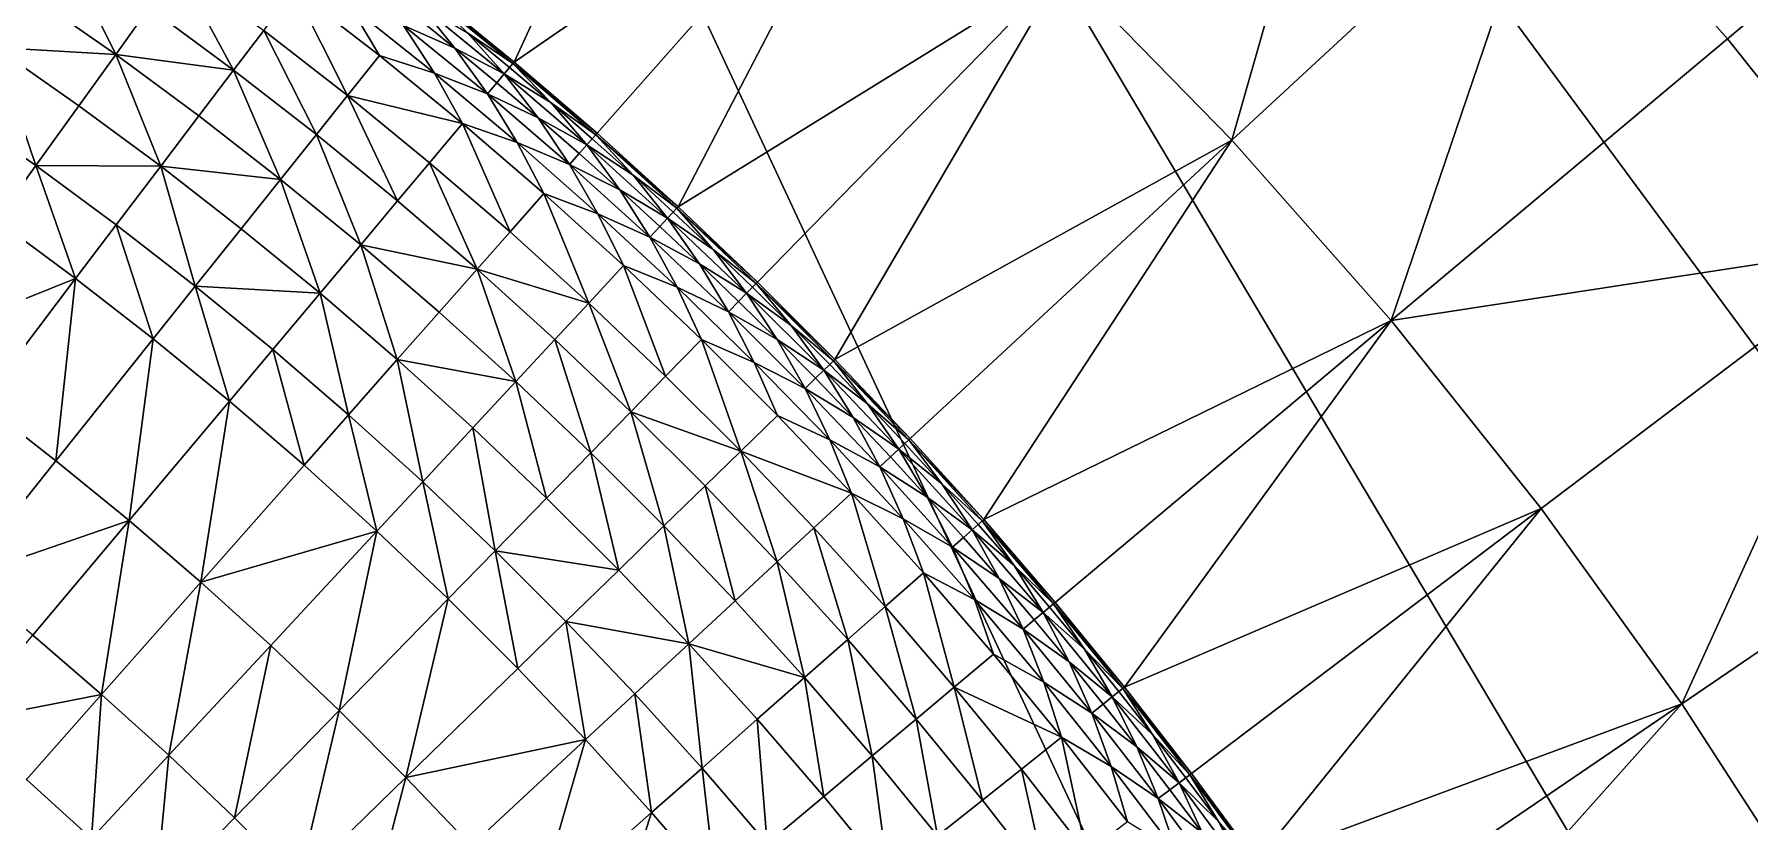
# Model space of a CAD drawing. Header units: millimetres. Extents: x -3750 to 5350, y -3750 to 3750.
# Drawn here: x 1334 to 2311, y 1482 to 1931 of the extents above; entities that cross this region are included whole.
import ezdxf

# ---------------------------------------------------------------- set-up
doc = ezdxf.new("R2010")
doc.units = ezdxf.units.MM
doc.header["$MEASUREMENT"] = 0
doc.layers.add('MESH_3D', color=2, linetype='CONTINUOUS')

msp = doc.modelspace()

# ---------------------------------------------------------------- linework, layer by layer
at = {"layer": 'MESH_3D'}
for points in [[(925.34, 3634.04, 32500), (-2410.45, 2872.67, 32500), (3378.63, -1627.06, 32500)], [(925.34, 3634.04, 32500), (3634.04, -925.34, 32500), (3745.34, -186.92, 32500)], [(925.34, 3634.04, 32500), (3378.63, -1627.06, 32500), (3634.04, -925.34, 32500)], [(2618.39, 2684.5, 32500), (925.34, 3634.04, 32500), (3745.34, -186.92, 32500)], [(3378.63, -1627.06, 32500), (-2410.45, 2872.67, 32500), (-1955.38, -3199.84, 32500)], [(1714.6, 2150.04, 24200), (1606.97, 1915.11, 24000), (1558.72, 1954.58, 24000)], [(1714.6, 2150.04, 24200), (1819.64, 2061.9, 24200), (1606.97, 1915.11, 24000)], [(2094.71, 2147.6, 24400), (2015.89, 1870.48, 24200), (1920.15, 1968.63, 24200)], [(2094.71, 2147.6, 24400), (2199.16, 2040.52, 24400), (2015.89, 1870.48, 24200)], [(2489.64, 2089.06, 24600), (2298.13, 1928.36, 24400), (2199.16, 2040.52, 24400)], [(2489.64, 2089.06, 24600), (2391.4, 1811.41, 24400), (2298.13, 1928.36, 24400)], [(1819.64, 2061.9, 24200), (1654.21, 1874.45, 24000), (1606.97, 1915.11, 24000)], [(1819.64, 2061.9, 24200), (1700.43, 1832.63, 24000), (1654.21, 1874.45, 24000)], [(1819.64, 2061.9, 24200), (1920.15, 1968.63, 24200), (1700.43, 1832.63, 24000)], [(2199.16, 2040.52, 24400), (2106.62, 1767.67, 24200), (2015.89, 1870.48, 24200)], [(2199.16, 2040.52, 24400), (2298.13, 1928.36, 24400), (2106.62, 1767.67, 24200)], [(1350.07, 1980.19, -355.73), (1379.93, 1919.36, -406.77), (1331.65, 1953.17, -406.77)], [(1350.07, 1980.19, -355.73), (1399.02, 1945.91, -355.73), (1379.93, 1919.36, -406.77)], [(1415.6, 1968.97, -303.82), (1447.1, 1910.43, -355.73), (1399.02, 1945.91, -355.73)], [(1415.6, 1968.97, -303.82), (1464.24, 1933.07, -303.82), (1447.1, 1910.43, -355.73)], [(1920.15, 1968.63, 24200), (1745.59, 1789.67, 24000), (1700.43, 1832.63, 24000)], [(1920.15, 1968.63, 24200), (1789.67, 1745.59, 24000), (1745.59, 1789.67, 24000)], [(1920.15, 1968.63, 24200), (2015.89, 1870.48, 24200), (1789.67, 1745.59, 24000)], [(1481.87, 1956.34, -238.11), (1511.98, 1895.97, -303.82), (1464.24, 1933.07, -303.82)], [(1481.87, 1956.34, -238.11), (1530.18, 1918.79, -238.11), (1511.98, 1895.97, -303.82)], [(1513.41, 1947.07, -205.25), (1530.18, 1918.79, -238.11), (1481.87, 1956.34, -238.11)], [(1557.99, 1953.66, -38.42), (1558.72, 1954.58), (1606.21, 1914.21, -38.42)], [(1606.21, 1914.21, -38.42), (1558.72, 1954.58), (1606.97, 1915.11)], [(1558.72, 1954.58, 24000), (1606.97, 1915.11), (1558.72, 1954.58)], [(1558.72, 1954.58, 24000), (1606.97, 1915.11, 24000), (1606.97, 1915.11)], [(1331.65, 1953.17, -406.77), (1379.93, 1919.36, -406.77), (1311.37, 1923.43, -455.71)], [(1399.02, 1945.91, -355.73), (1447.1, 1910.43, -355.73), (1379.93, 1919.36, -406.77)], [(1513.41, 1947.07, -205.25), (1561.48, 1908.73, -205.25), (1530.18, 1918.79, -238.11)], [(1513.41, 1947.07, -205.25), (1543.92, 1936.02, -171.85), (1561.48, 1908.73, -205.25)], [(1549.09, 1942.5, -138.74), (1553.19, 1947.64, -105.25), (1573.19, 1923.04, -138.74)], [(1573.19, 1923.04, -138.74), (1553.19, 1947.64, -105.25), (1601.26, 1908.31, -105.25)], [(1580.35, 1931.79, -71.93), (1601.26, 1908.31, -105.25), (1553.19, 1947.64, -105.25)], [(1580.35, 1931.79, -71.93), (1557.99, 1953.66, -38.42), (1606.21, 1914.21, -38.42)], [(1549.09, 1942.5, -138.74), (1573.19, 1923.04, -138.74), (1543.92, 1936.02, -171.85)], [(1561.48, 1908.73, -205.25), (1543.92, 1936.02, -171.85), (1591.71, 1896.93, -171.85)], [(1573.19, 1923.04, -138.74), (1591.71, 1896.93, -171.85), (1543.92, 1936.02, -171.85)], [(1464.24, 1933.07, -303.82), (1494.27, 1873.76, -355.73), (1447.1, 1910.43, -355.73)], [(1464.24, 1933.07, -303.82), (1511.98, 1895.97, -303.82), (1494.27, 1873.76, -355.73)], [(1580.35, 1931.79, -71.93), (1606.21, 1914.21, -38.42), (1604.31, 1911.94, -71.93)], [(1580.35, 1931.79, -71.93), (1604.31, 1911.94, -71.93), (1601.26, 1908.31, -105.25)], [(2298.13, 1928.36, 24400), (2391.4, 1811.41, 24400), (2106.62, 1767.67, 24200)], [(1311.37, 1923.43, -455.71), (1334.4, 1856.04, -506.08), (1287.72, 1888.73, -506.08)], [(1311.37, 1923.43, -455.71), (1358.92, 1890.14, -455.71), (1334.4, 1856.04, -506.08)], [(1379.93, 1919.36, -406.77), (1358.92, 1890.14, -455.71), (1311.37, 1923.43, -455.71)], [(1379.93, 1919.36, -406.77), (1405.62, 1855.68, -455.71), (1358.92, 1890.14, -455.71)], [(1379.93, 1919.36, -406.77), (1427.35, 1884.36, -406.77), (1405.62, 1855.68, -455.71)], [(1447.1, 1910.43, -355.73), (1427.35, 1884.36, -406.77), (1379.93, 1919.36, -406.77)], [(1530.18, 1918.79, -238.11), (1577.55, 1880.05, -238.11), (1511.98, 1895.97, -303.82)], [(1561.48, 1908.73, -205.25), (1577.55, 1880.05, -238.11), (1530.18, 1918.79, -238.11)], [(1573.19, 1923.04, -138.74), (1601.26, 1908.31, -105.25), (1597.04, 1903.28, -138.74)], [(1573.19, 1923.04, -138.74), (1597.04, 1903.28, -138.74), (1591.71, 1896.93, -171.85)], [(1447.1, 1910.43, -355.73), (1473.88, 1848.19, -406.77), (1427.35, 1884.36, -406.77)], [(1447.1, 1910.43, -355.73), (1494.27, 1873.76, -355.73), (1473.88, 1848.19, -406.77)], [(1561.48, 1908.73, -205.25), (1591.71, 1896.93, -171.85), (1608.58, 1869.21, -205.25)], [(1561.48, 1908.73, -205.25), (1608.58, 1869.21, -205.25), (1577.55, 1880.05, -238.11)], [(1597.04, 1903.28, -138.74), (1601.26, 1908.31, -105.25), (1620.64, 1883.22, -138.74)], [(1604.31, 1911.94, -71.93), (1628.02, 1891.79, -71.93), (1601.26, 1908.31, -105.25)], [(1620.64, 1883.22, -138.74), (1601.26, 1908.31, -105.25), (1648.34, 1867.8, -105.25)], [(1628.02, 1891.79, -71.93), (1648.34, 1867.8, -105.25), (1601.26, 1908.31, -105.25)], [(1604.31, 1911.94, -71.93), (1606.21, 1914.21, -38.42), (1628.02, 1891.79, -71.93)], [(1606.21, 1914.21, -38.42), (1606.97, 1915.11), (1654.21, 1874.45)], [(1606.21, 1914.21, -38.42), (1654.21, 1874.45), (1653.43, 1873.57, -38.42)], [(1628.02, 1891.79, -71.93), (1606.21, 1914.21, -38.42), (1653.43, 1873.57, -38.42)], [(1654.21, 1874.45, 24000), (1654.21, 1874.45), (1606.97, 1915.11)], [(1606.97, 1915.11, 24000), (1654.21, 1874.45, 24000), (1606.97, 1915.11)], [(1511.98, 1895.97, -303.82), (1540.52, 1835.92, -355.73), (1494.27, 1873.76, -355.73)], [(1511.98, 1895.97, -303.82), (1558.78, 1857.68, -303.82), (1540.52, 1835.92, -355.73)], [(1577.55, 1880.05, -238.11), (1558.78, 1857.68, -303.82), (1511.98, 1895.97, -303.82)], [(1597.04, 1903.28, -138.74), (1620.64, 1883.22, -138.74), (1591.71, 1896.93, -171.85)], [(1608.58, 1869.21, -205.25), (1591.71, 1896.93, -171.85), (1638.51, 1856.65, -171.85)], [(1620.64, 1883.22, -138.74), (1638.51, 1856.65, -171.85), (1591.71, 1896.93, -171.85)], [(1287.72, 1888.73, -506.08), (1334.4, 1856.04, -506.08), (1312.04, 1824.93, -547.31)], [(1358.92, 1890.14, -455.71), (1405.62, 1855.68, -455.71), (1334.4, 1856.04, -506.08)], [(1628.02, 1891.79, -71.93), (1651.47, 1871.35, -71.93), (1648.34, 1867.8, -105.25)], [(1628.02, 1891.79, -71.93), (1653.43, 1873.57, -38.42), (1651.47, 1871.35, -71.93)], [(1427.35, 1884.36, -406.77), (1473.88, 1848.19, -406.77), (1405.62, 1855.68, -455.71)], [(1577.55, 1880.05, -238.11), (1604.61, 1818.24, -303.82), (1558.78, 1857.68, -303.82)], [(1577.55, 1880.05, -238.11), (1623.93, 1840.13, -238.11), (1604.61, 1818.24, -303.82)], [(1608.58, 1869.21, -205.25), (1623.93, 1840.13, -238.11), (1577.55, 1880.05, -238.11)], [(1620.64, 1883.22, -138.74), (1648.34, 1867.8, -105.25), (1643.99, 1862.87, -138.74)], [(1620.64, 1883.22, -138.74), (1643.99, 1862.87, -138.74), (1638.51, 1856.65, -171.85)], [(1494.27, 1873.76, -355.73), (1519.5, 1810.87, -406.77), (1473.88, 1848.19, -406.77)], [(1494.27, 1873.76, -355.73), (1540.52, 1835.92, -355.73), (1519.5, 1810.87, -406.77)], [(1608.58, 1869.21, -205.25), (1654.68, 1828.52, -205.25), (1623.93, 1840.13, -238.11)], [(1608.58, 1869.21, -205.25), (1638.51, 1856.65, -171.85), (1654.68, 1828.52, -205.25)], [(1643.99, 1862.87, -138.74), (1648.34, 1867.8, -105.25), (1667.09, 1842.23, -138.74)], [(1651.47, 1871.35, -71.93), (1674.67, 1850.61, -71.93), (1648.34, 1867.8, -105.25)], [(1667.09, 1842.23, -138.74), (1648.34, 1867.8, -105.25), (1694.39, 1826.12, -105.25)], [(1674.67, 1850.61, -71.93), (1694.39, 1826.12, -105.25), (1648.34, 1867.8, -105.25)], [(1651.47, 1871.35, -71.93), (1653.43, 1873.57, -38.42), (1674.67, 1850.61, -71.93)], [(1653.43, 1873.57, -38.42), (1654.21, 1874.45), (1700.43, 1832.63)], [(1653.43, 1873.57, -38.42), (1700.43, 1832.63), (1699.63, 1831.76, -38.42)], [(1674.67, 1850.61, -71.93), (1653.43, 1873.57, -38.42), (1699.63, 1831.76, -38.42)], [(1654.21, 1874.45, 24000), (1700.43, 1832.63), (1654.21, 1874.45)], [(1654.21, 1874.45, 24000), (1700.43, 1832.63, 24000), (1700.43, 1832.63)], [(2015.89, 1870.48, 24200), (1832.63, 1700.43, 24000), (1789.67, 1745.59, 24000)], [(2015.89, 1870.48, 24200), (1874.45, 1654.21, 24000), (1832.63, 1700.43, 24000)], [(2015.89, 1870.48, 24200), (2106.62, 1767.67, 24200), (1874.45, 1654.21, 24000)], [(1558.78, 1857.68, -303.82), (1585.82, 1796.95, -355.73), (1540.52, 1835.92, -355.73)], [(1558.78, 1857.68, -303.82), (1604.61, 1818.24, -303.82), (1585.82, 1796.95, -355.73)], [(1643.99, 1862.87, -138.74), (1667.09, 1842.23, -138.74), (1638.51, 1856.65, -171.85)], [(1334.4, 1856.04, -506.08), (1357.13, 1791.65, -547.31), (1312.04, 1824.93, -547.31)], [(1334.4, 1856.04, -506.08), (1380.26, 1822.2, -506.08), (1357.13, 1791.65, -547.31)], [(1405.62, 1855.68, -455.71), (1380.26, 1822.2, -506.08), (1334.4, 1856.04, -506.08)], [(1405.62, 1855.68, -455.71), (1425.26, 1787.22, -506.08), (1380.26, 1822.2, -506.08)], [(1405.62, 1855.68, -455.71), (1451.45, 1820.06, -455.71), (1425.26, 1787.22, -506.08)], [(1473.88, 1848.19, -406.77), (1451.45, 1820.06, -455.71), (1405.62, 1855.68, -455.71)], [(1473.88, 1848.19, -406.77), (1496.37, 1783.31, -455.71), (1451.45, 1820.06, -455.71)], [(1473.88, 1848.19, -406.77), (1519.5, 1810.87, -406.77), (1496.37, 1783.31, -455.71)], [(1654.68, 1828.52, -205.25), (1638.51, 1856.65, -171.85), (1684.28, 1815.23, -171.85)], [(1667.09, 1842.23, -138.74), (1684.28, 1815.23, -171.85), (1638.51, 1856.65, -171.85)], [(1674.67, 1850.61, -71.93), (1699.63, 1831.76, -38.42), (1697.61, 1829.59, -71.93)], [(1674.67, 1850.61, -71.93), (1697.61, 1829.59, -71.93), (1694.39, 1826.12, -105.25)], [(1623.93, 1840.13, -238.11), (1649.44, 1777.67, -303.82), (1604.61, 1818.24, -303.82)], [(1623.93, 1840.13, -238.11), (1669.3, 1799.07, -238.11), (1649.44, 1777.67, -303.82)], [(1654.68, 1828.52, -205.25), (1669.3, 1799.07, -238.11), (1623.93, 1840.13, -238.11)], [(1667.09, 1842.23, -138.74), (1694.39, 1826.12, -105.25), (1689.92, 1821.31, -138.74)], [(1667.09, 1842.23, -138.74), (1689.92, 1821.31, -138.74), (1684.28, 1815.23, -171.85)], [(1540.52, 1835.92, -355.73), (1585.82, 1796.95, -355.73), (1519.5, 1810.87, -406.77)], [(1654.68, 1828.52, -205.25), (1699.76, 1786.7, -205.25), (1669.3, 1799.07, -238.11)], [(1654.68, 1828.52, -205.25), (1684.28, 1815.23, -171.85), (1699.76, 1786.7, -205.25)], [(1697.61, 1829.59, -71.93), (1720.29, 1808.29, -71.93), (1694.39, 1826.12, -105.25)], [(1697.61, 1829.59, -71.93), (1699.63, 1831.76, -38.42), (1720.29, 1808.29, -71.93)], [(1699.63, 1831.76, -38.42), (1700.43, 1832.63), (1745.59, 1789.67)], [(1699.63, 1831.76, -38.42), (1745.59, 1789.67), (1744.77, 1788.82, -38.42)], [(1720.29, 1808.29, -71.93), (1699.63, 1831.76, -38.42), (1744.77, 1788.82, -38.42)], [(1745.59, 1789.67, 24000), (1745.59, 1789.67), (1700.43, 1832.63)], [(1700.43, 1832.63, 24000), (1745.59, 1789.67, 24000), (1700.43, 1832.63)], [(1312.04, 1824.93, -547.31), (1357.13, 1791.65, -547.31), (1260.11, 1752.71, -630.5)], [(1380.26, 1822.2, -506.08), (1401.37, 1757.26, -547.31), (1357.13, 1791.65, -547.31)], [(1380.26, 1822.2, -506.08), (1425.26, 1787.22, -506.08), (1401.37, 1757.26, -547.31)], [(1451.45, 1820.06, -455.71), (1496.37, 1783.31, -455.71), (1425.26, 1787.22, -506.08)], [(1604.61, 1818.24, -303.82), (1649.44, 1777.67, -303.82), (1585.82, 1796.95, -355.73)], [(1689.92, 1821.31, -138.74), (1712.5, 1800.1, -138.74), (1684.28, 1815.23, -171.85)], [(1689.92, 1821.31, -138.74), (1694.39, 1826.12, -105.25), (1712.5, 1800.1, -138.74)], [(1712.5, 1800.1, -138.74), (1694.39, 1826.12, -105.25), (1739.39, 1783.31, -105.25)], [(1720.29, 1808.29, -71.93), (1739.39, 1783.31, -105.25), (1694.39, 1826.12, -105.25)], [(1519.5, 1810.87, -406.77), (1540.36, 1745.45, -455.71), (1496.37, 1783.31, -455.71)], [(1519.5, 1810.87, -406.77), (1564.18, 1772.43, -406.77), (1540.36, 1745.45, -455.71)], [(1585.82, 1796.95, -355.73), (1564.18, 1772.43, -406.77), (1519.5, 1810.87, -406.77)], [(1699.76, 1786.7, -205.25), (1684.28, 1815.23, -171.85), (1729.02, 1772.67, -171.85)], [(1712.5, 1800.1, -138.74), (1729.02, 1772.67, -171.85), (1684.28, 1815.23, -171.85)], [(1720.29, 1808.29, -71.93), (1742.7, 1786.7, -71.93), (1739.39, 1783.31, -105.25)], [(1720.29, 1808.29, -71.93), (1744.77, 1788.82, -38.42), (1742.7, 1786.7, -71.93)], [(2391.4, 1811.41, 24400), (2192.11, 1660.46, 24200), (2106.62, 1767.67, 24200)], [(2391.4, 1811.41, 24400), (2272.16, 1549.13, 24200), (2192.11, 1660.46, 24200)], [(2391.4, 1811.41, 24400), (2478.72, 1689.96, 24400), (2272.16, 1549.13, 24200)], [(1669.3, 1799.07, -238.11), (1693.25, 1736, -303.82), (1649.44, 1777.67, -303.82)], [(1669.3, 1799.07, -238.11), (1713.63, 1756.9, -238.11), (1693.25, 1736, -303.82)], [(1699.76, 1786.7, -205.25), (1713.63, 1756.9, -238.11), (1669.3, 1799.07, -238.11)], [(1712.5, 1800.1, -138.74), (1734.81, 1778.61, -138.74), (1729.02, 1772.67, -171.85)], [(1712.5, 1800.1, -138.74), (1739.39, 1783.31, -105.25), (1734.81, 1778.61, -138.74)], [(1357.13, 1791.65, -547.31), (1303.42, 1720.75, -630.5), (1260.11, 1752.71, -630.5)], [(1357.13, 1791.65, -547.31), (1345.91, 1687.72, -630.5), (1303.42, 1720.75, -630.5)], [(1357.13, 1791.65, -547.31), (1401.37, 1757.26, -547.31), (1345.91, 1687.72, -630.5)], [(1585.82, 1796.95, -355.73), (1607.88, 1732.88, -406.77), (1564.18, 1772.43, -406.77)], [(1585.82, 1796.95, -355.73), (1630.12, 1756.85, -355.73), (1607.88, 1732.88, -406.77)], [(1649.44, 1777.67, -303.82), (1630.12, 1756.85, -355.73), (1585.82, 1796.95, -355.73)], [(1742.7, 1786.7, -71.93), (1744.77, 1788.82, -38.42), (1764.84, 1764.84, -71.93)], [(1744.77, 1788.82, -38.42), (1745.59, 1789.67), (1789.67, 1745.59)], [(1744.77, 1788.82, -38.42), (1789.67, 1745.59), (1788.82, 1744.77, -38.42)], [(1764.84, 1764.84, -71.93), (1744.77, 1788.82, -38.42), (1788.82, 1744.77, -38.42)], [(1745.59, 1789.67, 24000), (1789.67, 1745.59), (1745.59, 1789.67)], [(1745.59, 1789.67, 24000), (1789.67, 1745.59, 24000), (1789.67, 1745.59)], [(1425.26, 1787.22, -506.08), (1444.74, 1721.78, -547.31), (1401.37, 1757.26, -547.31)], [(1425.26, 1787.22, -506.08), (1469.38, 1751.13, -506.08), (1444.74, 1721.78, -547.31)], [(1496.37, 1783.31, -455.71), (1469.38, 1751.13, -506.08), (1425.26, 1787.22, -506.08)], [(1496.37, 1783.31, -455.71), (1512.58, 1713.96, -506.08), (1469.38, 1751.13, -506.08)], [(1496.37, 1783.31, -455.71), (1540.36, 1745.45, -455.71), (1512.58, 1713.96, -506.08)], [(1699.76, 1786.7, -205.25), (1743.77, 1743.77, -205.25), (1713.63, 1756.9, -238.11)], [(1699.76, 1786.7, -205.25), (1729.02, 1772.67, -171.85), (1743.77, 1743.77, -205.25)], [(1734.81, 1778.61, -138.74), (1756.84, 1756.84, -138.74), (1729.02, 1772.67, -171.85)], [(1734.81, 1778.61, -138.74), (1739.39, 1783.31, -105.25), (1756.84, 1756.84, -138.74)], [(1742.7, 1786.7, -71.93), (1764.84, 1764.84, -71.93), (1739.39, 1783.31, -105.25)], [(1756.84, 1756.84, -138.74), (1739.39, 1783.31, -105.25), (1783.31, 1739.39, -105.25)], [(1764.84, 1764.84, -71.93), (1783.31, 1739.39, -105.25), (1739.39, 1783.31, -105.25)], [(1564.18, 1772.43, -406.77), (1607.88, 1732.88, -406.77), (1540.36, 1745.45, -455.71)], [(1649.44, 1777.67, -303.82), (1673.41, 1715.67, -355.73), (1630.12, 1756.85, -355.73)], [(1649.44, 1777.67, -303.82), (1693.25, 1736, -303.82), (1673.41, 1715.67, -355.73)], [(1743.77, 1743.77, -205.25), (1729.02, 1772.67, -171.85), (1772.67, 1729.02, -171.85)], [(1756.84, 1756.84, -138.74), (1772.67, 1729.02, -171.85), (1729.02, 1772.67, -171.85)], [(1764.84, 1764.84, -71.93), (1788.82, 1744.77, -38.42), (1786.7, 1742.7, -71.93)], [(1764.84, 1764.84, -71.93), (1786.7, 1742.7, -71.93), (1783.31, 1739.39, -105.25)], [(2106.62, 1767.67, 24200), (1915.11, 1606.97, 24000), (1874.45, 1654.21, 24000)], [(2106.62, 1767.67, 24200), (1954.58, 1558.72, 24000), (1915.11, 1606.97, 24000)], [(2106.62, 1767.67, 24200), (2192.11, 1660.46, 24200), (1954.58, 1558.72, 24000)], [(1401.37, 1757.26, -547.31), (1387.57, 1653.64, -630.5), (1345.91, 1687.72, -630.5)], [(1401.37, 1757.26, -547.31), (1444.74, 1721.78, -547.31), (1387.57, 1653.64, -630.5)], [(1469.38, 1751.13, -506.08), (1487.22, 1685.23, -547.31), (1444.74, 1721.78, -547.31)], [(1469.38, 1751.13, -506.08), (1512.58, 1713.96, -506.08), (1487.22, 1685.23, -547.31)], [(1630.12, 1756.85, -355.73), (1650.58, 1692.26, -406.77), (1607.88, 1732.88, -406.77)], [(1630.12, 1756.85, -355.73), (1673.41, 1715.67, -355.73), (1650.58, 1692.26, -406.77)], [(1713.63, 1756.9, -238.11), (1736, 1693.25, -303.82), (1693.25, 1736, -303.82)], [(1713.63, 1756.9, -238.11), (1756.9, 1713.63, -238.11), (1736, 1693.25, -303.82)], [(1743.77, 1743.77, -205.25), (1756.9, 1713.63, -238.11), (1713.63, 1756.9, -238.11)], [(1756.84, 1756.84, -138.74), (1783.31, 1739.39, -105.25), (1778.61, 1734.81, -138.74)], [(1756.84, 1756.84, -138.74), (1778.61, 1734.81, -138.74), (1772.67, 1729.02, -171.85)], [(1540.36, 1745.45, -455.71), (1554.84, 1675.71, -506.08), (1512.58, 1713.96, -506.08)], [(1540.36, 1745.45, -455.71), (1583.4, 1706.5, -455.71), (1554.84, 1675.71, -506.08)], [(1607.88, 1732.88, -406.77), (1583.4, 1706.5, -455.71), (1540.36, 1745.45, -455.71)], [(1743.77, 1743.77, -205.25), (1772.67, 1729.02, -171.85), (1786.7, 1699.76, -205.25)], [(1743.77, 1743.77, -205.25), (1786.7, 1699.76, -205.25), (1756.9, 1713.63, -238.11)], [(1786.7, 1742.7, -71.93), (1808.29, 1720.29, -71.93), (1783.31, 1739.39, -105.25)], [(1786.7, 1742.7, -71.93), (1788.82, 1744.77, -38.42), (1808.29, 1720.29, -71.93)], [(1788.82, 1744.77, -38.42), (1789.67, 1745.59), (1832.63, 1700.43)], [(1788.82, 1744.77, -38.42), (1832.63, 1700.43), (1831.76, 1699.63, -38.42)], [(1808.29, 1720.29, -71.93), (1788.82, 1744.77, -38.42), (1831.76, 1699.63, -38.42)], [(1832.63, 1700.43, 24000), (1832.63, 1700.43), (1789.67, 1745.59)], [(1789.67, 1745.59, 24000), (1832.63, 1700.43, 24000), (1789.67, 1745.59)], [(1607.88, 1732.88, -406.77), (1625.45, 1666.49, -455.71), (1583.4, 1706.5, -455.71)], [(1607.88, 1732.88, -406.77), (1650.58, 1692.26, -406.77), (1625.45, 1666.49, -455.71)], [(1693.25, 1736, -303.82), (1736, 1693.25, -303.82), (1673.41, 1715.67, -355.73)], [(1778.61, 1734.81, -138.74), (1800.1, 1712.5, -138.74), (1772.67, 1729.02, -171.85)], [(1778.61, 1734.81, -138.74), (1783.31, 1739.39, -105.25), (1800.1, 1712.5, -138.74)], [(1800.1, 1712.5, -138.74), (1783.31, 1739.39, -105.25), (1826.12, 1694.39, -105.25)], [(1808.29, 1720.29, -71.93), (1826.12, 1694.39, -105.25), (1783.31, 1739.39, -105.25)], [(1303.42, 1720.75, -630.5), (1345.91, 1687.72, -630.5), (1292.73, 1621.03, -698.41)], [(1444.74, 1721.78, -547.31), (1428.36, 1618.53, -630.5), (1387.57, 1653.64, -630.5)], [(1444.74, 1721.78, -547.31), (1487.22, 1685.23, -547.31), (1428.36, 1618.53, -630.5)], [(1786.7, 1699.76, -205.25), (1772.67, 1729.02, -171.85), (1815.23, 1684.28, -171.85)], [(1800.1, 1712.5, -138.74), (1815.23, 1684.28, -171.85), (1772.67, 1729.02, -171.85)], [(1808.29, 1720.29, -71.93), (1831.76, 1699.63, -38.42), (1829.59, 1697.61, -71.93)], [(1808.29, 1720.29, -71.93), (1829.59, 1697.61, -71.93), (1826.12, 1694.39, -105.25)], [(1512.58, 1713.96, -506.08), (1528.77, 1647.63, -547.31), (1487.22, 1685.23, -547.31)], [(1512.58, 1713.96, -506.08), (1554.84, 1675.71, -506.08), (1528.77, 1647.63, -547.31)], [(1673.41, 1715.67, -355.73), (1692.26, 1650.58, -406.77), (1650.58, 1692.26, -406.77)], [(1673.41, 1715.67, -355.73), (1715.67, 1673.41, -355.73), (1692.26, 1650.58, -406.77)], [(1736, 1693.25, -303.82), (1715.67, 1673.41, -355.73), (1673.41, 1715.67, -355.73)], [(1756.9, 1713.63, -238.11), (1799.07, 1669.3, -238.11), (1736, 1693.25, -303.82)], [(1786.7, 1699.76, -205.25), (1799.07, 1669.3, -238.11), (1756.9, 1713.63, -238.11)], [(1800.1, 1712.5, -138.74), (1826.12, 1694.39, -105.25), (1821.31, 1689.92, -138.74)], [(1800.1, 1712.5, -138.74), (1821.31, 1689.92, -138.74), (1815.23, 1684.28, -171.85)], [(1583.4, 1706.5, -455.71), (1596.13, 1636.43, -506.08), (1554.84, 1675.71, -506.08)], [(1583.4, 1706.5, -455.71), (1625.45, 1666.49, -455.71), (1596.13, 1636.43, -506.08)], [(1831.76, 1699.63, -38.42), (1832.63, 1700.43), (1874.45, 1654.21)], [(1832.63, 1700.43, 24000), (1874.45, 1654.21), (1832.63, 1700.43)], [(1832.63, 1700.43, 24000), (1874.45, 1654.21, 24000), (1874.45, 1654.21)], [(1650.58, 1692.26, -406.77), (1666.49, 1625.45, -455.71), (1625.45, 1666.49, -455.71)], [(1650.58, 1692.26, -406.77), (1692.26, 1650.58, -406.77), (1666.49, 1625.45, -455.71)], [(1736, 1693.25, -303.82), (1756.85, 1630.12, -355.73), (1715.67, 1673.41, -355.73)], [(1736, 1693.25, -303.82), (1777.67, 1649.44, -303.82), (1756.85, 1630.12, -355.73)], [(1799.07, 1669.3, -238.11), (1777.67, 1649.44, -303.82), (1736, 1693.25, -303.82)], [(1786.7, 1699.76, -205.25), (1815.23, 1684.28, -171.85), (1828.52, 1654.68, -205.25)], [(1786.7, 1699.76, -205.25), (1828.52, 1654.68, -205.25), (1799.07, 1669.3, -238.11)], [(1821.31, 1689.92, -138.74), (1826.12, 1694.39, -105.25), (1842.23, 1667.09, -138.74)], [(1829.59, 1697.61, -71.93), (1850.61, 1674.67, -71.93), (1826.12, 1694.39, -105.25)], [(1842.23, 1667.09, -138.74), (1826.12, 1694.39, -105.25), (1867.8, 1648.34, -105.25)], [(1850.61, 1674.67, -71.93), (1867.8, 1648.34, -105.25), (1826.12, 1694.39, -105.25)], [(1829.59, 1697.61, -71.93), (1831.76, 1699.63, -38.42), (1850.61, 1674.67, -71.93)], [(1831.76, 1699.63, -38.42), (1874.45, 1654.21), (1873.57, 1653.43, -38.42)], [(1850.61, 1674.67, -71.93), (1831.76, 1699.63, -38.42), (1873.57, 1653.43, -38.42)], [(1345.91, 1687.72, -630.5), (1387.57, 1653.64, -630.5), (1292.73, 1621.03, -698.41)], [(1487.22, 1685.23, -547.31), (1528.77, 1647.63, -547.31), (1428.36, 1618.53, -630.5)], [(1821.31, 1689.92, -138.74), (1842.23, 1667.09, -138.74), (1815.23, 1684.28, -171.85)], [(1828.52, 1654.68, -205.25), (1815.23, 1684.28, -171.85), (1856.65, 1638.51, -171.85)], [(1842.23, 1667.09, -138.74), (1856.65, 1638.51, -171.85), (1815.23, 1684.28, -171.85)], [(2478.72, 1689.96, 24400), (2346.55, 1433.95, 24200), (2272.16, 1549.13, 24200)], [(1554.84, 1675.71, -506.08), (1569.37, 1609, -547.31), (1528.77, 1647.63, -547.31)], [(1554.84, 1675.71, -506.08), (1596.13, 1636.43, -506.08), (1569.37, 1609, -547.31)], [(1715.67, 1673.41, -355.73), (1732.88, 1607.88, -406.77), (1692.26, 1650.58, -406.77)], [(1715.67, 1673.41, -355.73), (1756.85, 1630.12, -355.73), (1732.88, 1607.88, -406.77)], [(1850.61, 1674.67, -71.93), (1871.35, 1651.47, -71.93), (1867.8, 1648.34, -105.25)], [(1850.61, 1674.67, -71.93), (1873.57, 1653.43, -38.42), (1871.35, 1651.47, -71.93)], [(1625.45, 1666.49, -455.71), (1666.49, 1625.45, -455.71), (1596.13, 1636.43, -506.08)], [(1799.07, 1669.3, -238.11), (1818.24, 1604.61, -303.82), (1777.67, 1649.44, -303.82)], [(1799.07, 1669.3, -238.11), (1840.13, 1623.93, -238.11), (1818.24, 1604.61, -303.82)], [(1828.52, 1654.68, -205.25), (1840.13, 1623.93, -238.11), (1799.07, 1669.3, -238.11)], [(1842.23, 1667.09, -138.74), (1862.87, 1643.99, -138.74), (1856.65, 1638.51, -171.85)], [(1842.23, 1667.09, -138.74), (1867.8, 1648.34, -105.25), (1862.87, 1643.99, -138.74)], [(1387.57, 1653.64, -630.5), (1332.74, 1588.3, -698.41), (1292.73, 1621.03, -698.41)], [(1387.57, 1653.64, -630.5), (1371.92, 1554.58, -698.41), (1332.74, 1588.3, -698.41)], [(1387.57, 1653.64, -630.5), (1428.36, 1618.53, -630.5), (1371.92, 1554.58, -698.41)], [(1828.52, 1654.68, -205.25), (1869.21, 1608.58, -205.25), (1840.13, 1623.93, -238.11)], [(1828.52, 1654.68, -205.25), (1856.65, 1638.51, -171.85), (1869.21, 1608.58, -205.25)], [(1871.35, 1651.47, -71.93), (1873.57, 1653.43, -38.42), (1891.79, 1628.02, -71.93)], [(1873.57, 1653.43, -38.42), (1874.45, 1654.21), (1914.21, 1606.21, -38.42)], [(1891.79, 1628.02, -71.93), (1873.57, 1653.43, -38.42), (1914.21, 1606.21, -38.42)], [(1914.21, 1606.21, -38.42), (1874.45, 1654.21), (1915.11, 1606.97)], [(1915.11, 1606.97, 24000), (1915.11, 1606.97), (1874.45, 1654.21)], [(1874.45, 1654.21, 24000), (1915.11, 1606.97, 24000), (1874.45, 1654.21)], [(2192.11, 1660.46, 24200), (1992.83, 1509.51, 24000), (1954.58, 1558.72, 24000)], [(2192.11, 1660.46, 24200), (2029.85, 1459.36, 24000), (1992.83, 1509.51, 24000)], [(2192.11, 1660.46, 24200), (2272.16, 1549.13, 24200), (2029.85, 1459.36, 24000)], [(1528.77, 1647.63, -547.31), (1468.27, 1582.42, -630.5), (1428.36, 1618.53, -630.5)], [(1528.77, 1647.63, -547.31), (1507.26, 1545.32, -630.5), (1468.27, 1582.42, -630.5)], [(1528.77, 1647.63, -547.31), (1569.37, 1609, -547.31), (1507.26, 1545.32, -630.5)], [(1692.26, 1650.58, -406.77), (1706.5, 1583.4, -455.71), (1666.49, 1625.45, -455.71)], [(1692.26, 1650.58, -406.77), (1732.88, 1607.88, -406.77), (1706.5, 1583.4, -455.71)], [(1777.67, 1649.44, -303.82), (1796.95, 1585.82, -355.73), (1756.85, 1630.12, -355.73)], [(1777.67, 1649.44, -303.82), (1818.24, 1604.61, -303.82), (1796.95, 1585.82, -355.73)], [(1862.87, 1643.99, -138.74), (1883.22, 1620.64, -138.74), (1856.65, 1638.51, -171.85)], [(1862.87, 1643.99, -138.74), (1867.8, 1648.34, -105.25), (1883.22, 1620.64, -138.74)], [(1871.35, 1651.47, -71.93), (1891.79, 1628.02, -71.93), (1867.8, 1648.34, -105.25)], [(1883.22, 1620.64, -138.74), (1867.8, 1648.34, -105.25), (1908.31, 1601.26, -105.25)], [(1891.79, 1628.02, -71.93), (1908.31, 1601.26, -105.25), (1867.8, 1648.34, -105.25)], [(1596.13, 1636.43, -506.08), (1609, 1569.37, -547.31), (1569.37, 1609, -547.31)], [(1596.13, 1636.43, -506.08), (1636.43, 1596.13, -506.08), (1609, 1569.37, -547.31)], [(1666.49, 1625.45, -455.71), (1636.43, 1596.13, -506.08), (1596.13, 1636.43, -506.08)], [(1869.21, 1608.58, -205.25), (1856.65, 1638.51, -171.85), (1896.93, 1591.71, -171.85)], [(1883.22, 1620.64, -138.74), (1896.93, 1591.71, -171.85), (1856.65, 1638.51, -171.85)], [(1666.49, 1625.45, -455.71), (1706.5, 1583.4, -455.71), (1636.43, 1596.13, -506.08)], [(1756.85, 1630.12, -355.73), (1772.43, 1564.18, -406.77), (1732.88, 1607.88, -406.77)], [(1756.85, 1630.12, -355.73), (1796.95, 1585.82, -355.73), (1772.43, 1564.18, -406.77)], [(1840.13, 1623.93, -238.11), (1857.68, 1558.78, -303.82), (1818.24, 1604.61, -303.82)], [(1840.13, 1623.93, -238.11), (1880.05, 1577.55, -238.11), (1857.68, 1558.78, -303.82)], [(1869.21, 1608.58, -205.25), (1880.05, 1577.55, -238.11), (1840.13, 1623.93, -238.11)], [(1891.79, 1628.02, -71.93), (1914.21, 1606.21, -38.42), (1911.94, 1604.31, -71.93)], [(1891.79, 1628.02, -71.93), (1911.94, 1604.31, -71.93), (1908.31, 1601.26, -105.25)], [(1428.36, 1618.53, -630.5), (1410.25, 1519.89, -698.41), (1371.92, 1554.58, -698.41)], [(1428.36, 1618.53, -630.5), (1468.27, 1582.42, -630.5), (1410.25, 1519.89, -698.41)], [(1883.22, 1620.64, -138.74), (1908.31, 1601.26, -105.25), (1903.28, 1597.04, -138.74)], [(1883.22, 1620.64, -138.74), (1903.28, 1597.04, -138.74), (1896.93, 1591.71, -171.85)], [(1569.37, 1609, -547.31), (1545.32, 1507.26, -630.5), (1507.26, 1545.32, -630.5)], [(1569.37, 1609, -547.31), (1609, 1569.37, -547.31), (1545.32, 1507.26, -630.5)], [(1732.88, 1607.88, -406.77), (1772.43, 1564.18, -406.77), (1706.5, 1583.4, -455.71)], [(1818.24, 1604.61, -303.82), (1835.92, 1540.52, -355.73), (1796.95, 1585.82, -355.73)], [(1818.24, 1604.61, -303.82), (1857.68, 1558.78, -303.82), (1835.92, 1540.52, -355.73)], [(1869.21, 1608.58, -205.25), (1908.73, 1561.48, -205.25), (1880.05, 1577.55, -238.11)], [(1869.21, 1608.58, -205.25), (1896.93, 1591.71, -171.85), (1908.73, 1561.48, -205.25)], [(1911.94, 1604.31, -71.93), (1931.79, 1580.35, -71.93), (1908.31, 1601.26, -105.25)], [(1911.94, 1604.31, -71.93), (1914.21, 1606.21, -38.42), (1931.79, 1580.35, -71.93)], [(1914.21, 1606.21, -38.42), (1915.11, 1606.97), (1953.66, 1557.99, -38.42)], [(1931.79, 1580.35, -71.93), (1914.21, 1606.21, -38.42), (1953.66, 1557.99, -38.42)], [(1953.66, 1557.99, -38.42), (1915.11, 1606.97), (1954.58, 1558.72)], [(1954.58, 1558.72, 24000), (1954.58, 1558.72), (1915.11, 1606.97)], [(1915.11, 1606.97, 24000), (1954.58, 1558.72, 24000), (1915.11, 1606.97)], [(1636.43, 1596.13, -506.08), (1647.63, 1528.77, -547.31), (1609, 1569.37, -547.31)], [(1636.43, 1596.13, -506.08), (1675.71, 1554.84, -506.08), (1647.63, 1528.77, -547.31)], [(1706.5, 1583.4, -455.71), (1675.71, 1554.84, -506.08), (1636.43, 1596.13, -506.08)], [(1903.28, 1597.04, -138.74), (1923.04, 1573.19, -138.74), (1896.93, 1591.71, -171.85)], [(1903.28, 1597.04, -138.74), (1908.31, 1601.26, -105.25), (1923.04, 1573.19, -138.74)], [(1923.04, 1573.19, -138.74), (1908.31, 1601.26, -105.25), (1947.64, 1553.19, -105.25)], [(1931.79, 1580.35, -71.93), (1947.64, 1553.19, -105.25), (1908.31, 1601.26, -105.25)], [(1332.74, 1588.3, -698.41), (1371.92, 1554.58, -698.41), (1291.08, 1538.65, -744.25)], [(1706.5, 1583.4, -455.71), (1713.96, 1512.58, -506.08), (1675.71, 1554.84, -506.08)], [(1706.5, 1583.4, -455.71), (1745.45, 1540.36, -455.71), (1713.96, 1512.58, -506.08)], [(1772.43, 1564.18, -406.77), (1745.45, 1540.36, -455.71), (1706.5, 1583.4, -455.71)], [(1796.95, 1585.82, -355.73), (1810.87, 1519.5, -406.77), (1772.43, 1564.18, -406.77)], [(1796.95, 1585.82, -355.73), (1835.92, 1540.52, -355.73), (1810.87, 1519.5, -406.77)], [(1908.73, 1561.48, -205.25), (1896.93, 1591.71, -171.85), (1936.02, 1543.92, -171.85)], [(1923.04, 1573.19, -138.74), (1936.02, 1543.92, -171.85), (1896.93, 1591.71, -171.85)], [(1468.27, 1582.42, -630.5), (1447.71, 1484.26, -698.41), (1410.25, 1519.89, -698.41)], [(1468.27, 1582.42, -630.5), (1507.26, 1545.32, -630.5), (1447.71, 1484.26, -698.41)], [(1880.05, 1577.55, -238.11), (1918.79, 1530.18, -238.11), (1857.68, 1558.78, -303.82)], [(1908.73, 1561.48, -205.25), (1918.79, 1530.18, -238.11), (1880.05, 1577.55, -238.11)], [(1931.79, 1580.35, -71.93), (1951.34, 1556.14, -71.93), (1947.64, 1553.19, -105.25)], [(1931.79, 1580.35, -71.93), (1953.66, 1557.99, -38.42), (1951.34, 1556.14, -71.93)], [(1609, 1569.37, -547.31), (1647.63, 1528.77, -547.31), (1545.32, 1507.26, -630.5)], [(1772.43, 1564.18, -406.77), (1783.31, 1496.37, -455.71), (1745.45, 1540.36, -455.71)], [(1772.43, 1564.18, -406.77), (1810.87, 1519.5, -406.77), (1783.31, 1496.37, -455.71)], [(1923.04, 1573.19, -138.74), (1947.64, 1553.19, -105.25), (1942.5, 1549.09, -138.74)], [(1923.04, 1573.19, -138.74), (1942.5, 1549.09, -138.74), (1936.02, 1543.92, -171.85)], [(1371.92, 1554.58, -698.41), (1329.04, 1505.99, -744.25), (1291.08, 1538.65, -744.25)], [(1371.92, 1554.58, -698.41), (1366.18, 1472.39, -744.25), (1329.04, 1505.99, -744.25)], [(1371.92, 1554.58, -698.41), (1410.25, 1519.89, -698.41), (1366.18, 1472.39, -744.25)], [(1675.71, 1554.84, -506.08), (1685.23, 1487.22, -547.31), (1647.63, 1528.77, -547.31)], [(1675.71, 1554.84, -506.08), (1713.96, 1512.58, -506.08), (1685.23, 1487.22, -547.31)], [(1857.68, 1558.78, -303.82), (1873.76, 1494.27, -355.73), (1835.92, 1540.52, -355.73)], [(1857.68, 1558.78, -303.82), (1895.97, 1511.98, -303.82), (1873.76, 1494.27, -355.73)], [(1918.79, 1530.18, -238.11), (1895.97, 1511.98, -303.82), (1857.68, 1558.78, -303.82)], [(1908.73, 1561.48, -205.25), (1947.07, 1513.41, -205.25), (1918.79, 1530.18, -238.11)], [(1908.73, 1561.48, -205.25), (1936.02, 1543.92, -171.85), (1947.07, 1513.41, -205.25)], [(1951.34, 1556.14, -71.93), (1970.59, 1531.69, -71.93), (1947.64, 1553.19, -105.25)], [(1951.34, 1556.14, -71.93), (1953.66, 1557.99, -38.42), (1970.59, 1531.69, -71.93)], [(1953.66, 1557.99, -38.42), (1954.58, 1558.72), (1992.83, 1509.51)], [(1953.66, 1557.99, -38.42), (1992.83, 1509.51), (1991.89, 1508.8, -38.42)], [(1970.59, 1531.69, -71.93), (1953.66, 1557.99, -38.42), (1991.89, 1508.8, -38.42)], [(1954.58, 1558.72, 24000), (1992.83, 1509.51), (1954.58, 1558.72)], [(1954.58, 1558.72, 24000), (1992.83, 1509.51, 24000), (1992.83, 1509.51)], [(1507.26, 1545.32, -630.5), (1484.26, 1447.71, -698.41), (1447.71, 1484.26, -698.41)], [(1507.26, 1545.32, -630.5), (1545.32, 1507.26, -630.5), (1484.26, 1447.71, -698.41)], [(1942.5, 1549.09, -138.74), (1961.66, 1524.76, -138.74), (1936.02, 1543.92, -171.85)], [(1942.5, 1549.09, -138.74), (1947.64, 1553.19, -105.25), (1961.66, 1524.76, -138.74)], [(1961.66, 1524.76, -138.74), (1947.64, 1553.19, -105.25), (1985.75, 1504.15, -105.25)], [(1970.59, 1531.69, -71.93), (1985.75, 1504.15, -105.25), (1947.64, 1553.19, -105.25)], [(2272.16, 1549.13, 24200), (2065.6, 1408.3, 24000), (2029.85, 1459.36, 24000)], [(2272.16, 1549.13, 24200), (2100.06, 1356.37, 24000), (2065.6, 1408.3, 24000)], [(2272.16, 1549.13, 24200), (2346.55, 1433.95, 24200), (2100.06, 1356.37, 24000)], [(1745.45, 1540.36, -455.71), (1751.13, 1469.38, -506.08), (1713.96, 1512.58, -506.08)], [(1745.45, 1540.36, -455.71), (1783.31, 1496.37, -455.71), (1751.13, 1469.38, -506.08)], [(1835.92, 1540.52, -355.73), (1848.19, 1473.88, -406.77), (1810.87, 1519.5, -406.77)], [(1835.92, 1540.52, -355.73), (1873.76, 1494.27, -355.73), (1848.19, 1473.88, -406.77)], [(1947.07, 1513.41, -205.25), (1936.02, 1543.92, -171.85), (1973.91, 1495.18, -171.85)], [(1961.66, 1524.76, -138.74), (1973.91, 1495.18, -171.85), (1936.02, 1543.92, -171.85)], [(1647.63, 1528.77, -547.31), (1582.42, 1468.27, -630.5), (1545.32, 1507.26, -630.5)], [(1647.63, 1528.77, -547.31), (1618.53, 1428.36, -630.5), (1582.42, 1468.27, -630.5)], [(1647.63, 1528.77, -547.31), (1685.23, 1487.22, -547.31), (1618.53, 1428.36, -630.5)], [(1918.79, 1530.18, -238.11), (1933.07, 1464.24, -303.82), (1895.97, 1511.98, -303.82)], [(1918.79, 1530.18, -238.11), (1956.34, 1481.87, -238.11), (1933.07, 1464.24, -303.82)], [(1947.07, 1513.41, -205.25), (1956.34, 1481.87, -238.11), (1918.79, 1530.18, -238.11)], [(1961.66, 1524.76, -138.74), (1985.75, 1504.15, -105.25), (1980.52, 1500.18, -138.74)], [(1961.66, 1524.76, -138.74), (1980.52, 1500.18, -138.74), (1973.91, 1495.18, -171.85)], [(1970.59, 1531.69, -71.93), (1991.89, 1508.8, -38.42), (1989.53, 1507.01, -71.93)], [(1970.59, 1531.69, -71.93), (1989.53, 1507.01, -71.93), (1985.75, 1504.15, -105.25)], [(1410.25, 1519.89, -698.41), (1402.46, 1437.87, -744.25), (1366.18, 1472.39, -744.25)], [(1410.25, 1519.89, -698.41), (1447.71, 1484.26, -698.41), (1402.46, 1437.87, -744.25)], [(1810.87, 1519.5, -406.77), (1820.06, 1451.45, -455.71), (1783.31, 1496.37, -455.71)], [(1810.87, 1519.5, -406.77), (1848.19, 1473.88, -406.77), (1820.06, 1451.45, -455.71)], [(1329.04, 1505.99, -744.25), (1366.18, 1472.39, -744.25), (1277.3, 1447.36, -794.3)], [(1545.32, 1507.26, -630.5), (1519.89, 1410.25, -698.41), (1484.26, 1447.71, -698.41)], [(1545.32, 1507.26, -630.5), (1582.42, 1468.27, -630.5), (1519.89, 1410.25, -698.41)], [(1713.96, 1512.58, -506.08), (1721.78, 1444.74, -547.31), (1685.23, 1487.22, -547.31)], [(1713.96, 1512.58, -506.08), (1751.13, 1469.38, -506.08), (1721.78, 1444.74, -547.31)], [(1895.97, 1511.98, -303.82), (1910.43, 1447.1, -355.73), (1873.76, 1494.27, -355.73)], [(1895.97, 1511.98, -303.82), (1933.07, 1464.24, -303.82), (1910.43, 1447.1, -355.73)], [(1947.07, 1513.41, -205.25), (1984.19, 1464.4, -205.25), (1956.34, 1481.87, -238.11)], [(1947.07, 1513.41, -205.25), (1973.91, 1495.18, -171.85), (1984.19, 1464.4, -205.25)], [(1989.53, 1507.01, -71.93), (2008.16, 1482.09, -71.93), (1985.75, 1504.15, -105.25)], [(1989.53, 1507.01, -71.93), (1991.89, 1508.8, -38.42), (2008.16, 1482.09, -71.93)], [(1991.89, 1508.8, -38.42), (1992.83, 1509.51), (2029.85, 1459.36)], [(1991.89, 1508.8, -38.42), (2029.85, 1459.36), (2028.89, 1458.67, -38.42)], [(2008.16, 1482.09, -71.93), (1991.89, 1508.8, -38.42), (2028.89, 1458.67, -38.42)], [(1992.83, 1509.51, 24000), (2029.85, 1459.36), (1992.83, 1509.51)], [(1992.83, 1509.51, 24000), (2029.85, 1459.36, 24000), (2029.85, 1459.36)], [(1783.31, 1496.37, -455.71), (1820.06, 1451.45, -455.71), (1751.13, 1469.38, -506.08)], [(1980.52, 1500.18, -138.74), (1999.07, 1475.38, -138.74), (1973.91, 1495.18, -171.85)], [(1980.52, 1500.18, -138.74), (1985.75, 1504.15, -105.25), (1999.07, 1475.38, -138.74)], [(1999.07, 1475.38, -138.74), (1985.75, 1504.15, -105.25), (2022.64, 1454.18, -105.25)], [(2008.16, 1482.09, -71.93), (2022.64, 1454.18, -105.25), (1985.75, 1504.15, -105.25)], [(1685.23, 1487.22, -547.31), (1653.64, 1387.57, -630.5), (1618.53, 1428.36, -630.5)], [(1685.23, 1487.22, -547.31), (1721.78, 1444.74, -547.31), (1653.64, 1387.57, -630.5)], [(1873.76, 1494.27, -355.73), (1910.43, 1447.1, -355.73), (1848.19, 1473.88, -406.77)], [(1984.19, 1464.4, -205.25), (1973.91, 1495.18, -171.85), (2010.57, 1445.5, -171.85)], [(1999.07, 1475.38, -138.74), (2010.57, 1445.5, -171.85), (1973.91, 1495.18, -171.85)], [(1447.71, 1484.26, -698.41), (1484.26, 1447.71, -698.41), (1402.46, 1437.87, -744.25)], [(2008.16, 1482.09, -71.93), (2028.89, 1458.67, -38.42), (2026.48, 1456.94, -71.93)], [(2008.16, 1482.09, -71.93), (2026.48, 1456.94, -71.93), (2022.64, 1454.18, -105.25)]]:
    msp.add_3dface(points, dxfattribs=at)

doc.saveas('drawing.dxf')
